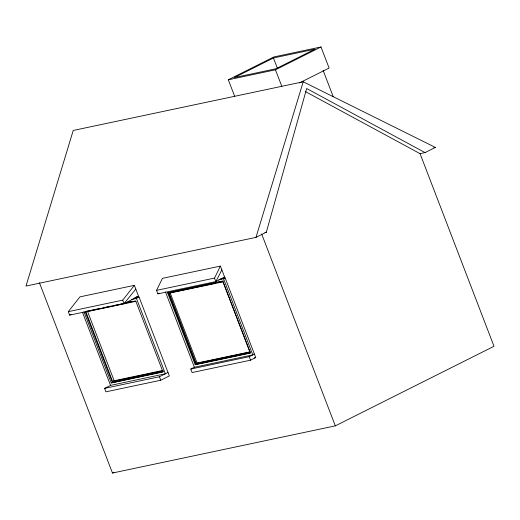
<?xml version="1.0" encoding="UTF-8"?>
<svg xmlns="http://www.w3.org/2000/svg" width="520" height="520" viewBox="0 0 520 520"><rect width="100%" height="100%" fill="white"/><g stroke="black" fill="none" stroke-linecap="round" stroke-linejoin="round"><path stroke-width="0.78" d="M266.331 232.186L306.677 88.517L425.022 152.607L435.37 147.42L303.219 81.783L73.229 130.462L26 286.052L255.989 237.374L266.331 232.186L264.914 232.486M255.989 237.374L303.219 81.783M156.546 290.355L162.441 278.356L220.402 266.091L224.66 277.173L215.858 281.587L157.892 293.852L156.546 290.355L214.513 278.089L220.402 266.091M221.858 269.88L215.858 281.587L214.513 278.089M68.302 311.656L79.95 296.861L134.368 285.344L138.58 296.315L124.052 303.602L69.635 315.12L68.302 311.656L122.727 300.137L134.368 285.344M135.811 289.101L124.052 303.602L122.727 300.137M234.676 96.356L228.319 79.788L273.865 56.947L321.009 46.969L329.101 68.049L299.462 82.914M273.442 57.974L234.344 77.578L275.886 68.783L314.983 49.179L273.442 57.974L277.485 68.516M228.319 79.788L275.464 69.81L321.009 46.969M69.635 315.12L71.019 314.425M163.267 370.793L112.619 381.511L85.898 311.903L87.438 311.129L114.159 380.738L162.435 370.519M136.435 298.409L139.074 297.083L169.338 375.921L160.758 380.231L105.911 391.833L104.585 388.369L110.526 385.392L165.367 373.782L136.435 298.409L131.664 299.416M157.892 293.852L159.244 293.176M167.629 292.909L222.742 281.242L250.315 353.074L195.202 364.741L167.629 292.909L168.298 292.572L195.871 364.403L250.198 352.904M250.107 352.105L196.164 363.519L169.175 293.209L170.105 292.74L197.093 363.051L250.25 351.8M223.567 278.746L225.167 277.94L255.736 357.572L250.536 360.178L192.12 372.541L190.775 369.044L194.376 367.237L252.792 354.874L223.567 278.746L218.829 279.747M222.742 281.242L223.411 280.904M112.619 381.511L114.159 380.738M83.954 311.812L111.254 382.935L163.319 371.599M104.585 388.369L159.425 376.76L168.012 372.457M196.164 363.519L197.093 363.051M195.202 364.741L195.871 364.403M190.775 369.044L249.191 356.681L254.391 354.075M39.397 282.678L112.463 473.031L113.9 472.31M112.463 473.031L335.309 425.867L494 346.288L420.056 153.66L305.272 91.501M433.784 147.751L435.37 147.42M420.056 153.66L425.022 152.607M223.073 277.511L224.66 277.173M136.214 296.816L138.58 296.315M220.435 278.941L225.167 277.94M134.303 298.09L139.074 297.083M169.084 292.403L222.625 281.073M172.484 292.24L190.73 288.379M192.322 288.041L195.494 287.372M197.08 287.034L215.326 283.173M219.291 282.334L222.463 281.658M169.175 293.209L223.119 281.794L249.815 351.344M125.827 302.633L132.1 301.308M85.52 311.48L94.146 309.654M95.719 309.322L98.852 308.659M102.772 307.834L111.397 306.007M112.963 305.675L118.456 304.512M120.023 304.181L135.701 300.859L163.007 371.982L111.254 382.935M85.898 311.903L135.752 301.346M254.156 357.903L255.736 357.572M323.076 70.258L333.229 96.72M275.464 69.81L281.82 86.372M261.658 233.994L335.309 425.867M249.191 356.681L250.536 360.178M165.445 291.863L194.376 367.237M159.425 376.76L160.758 380.231M85.345 312.019L112.359 382.382M82.459 312.273L110.526 385.392"/></g></svg>
